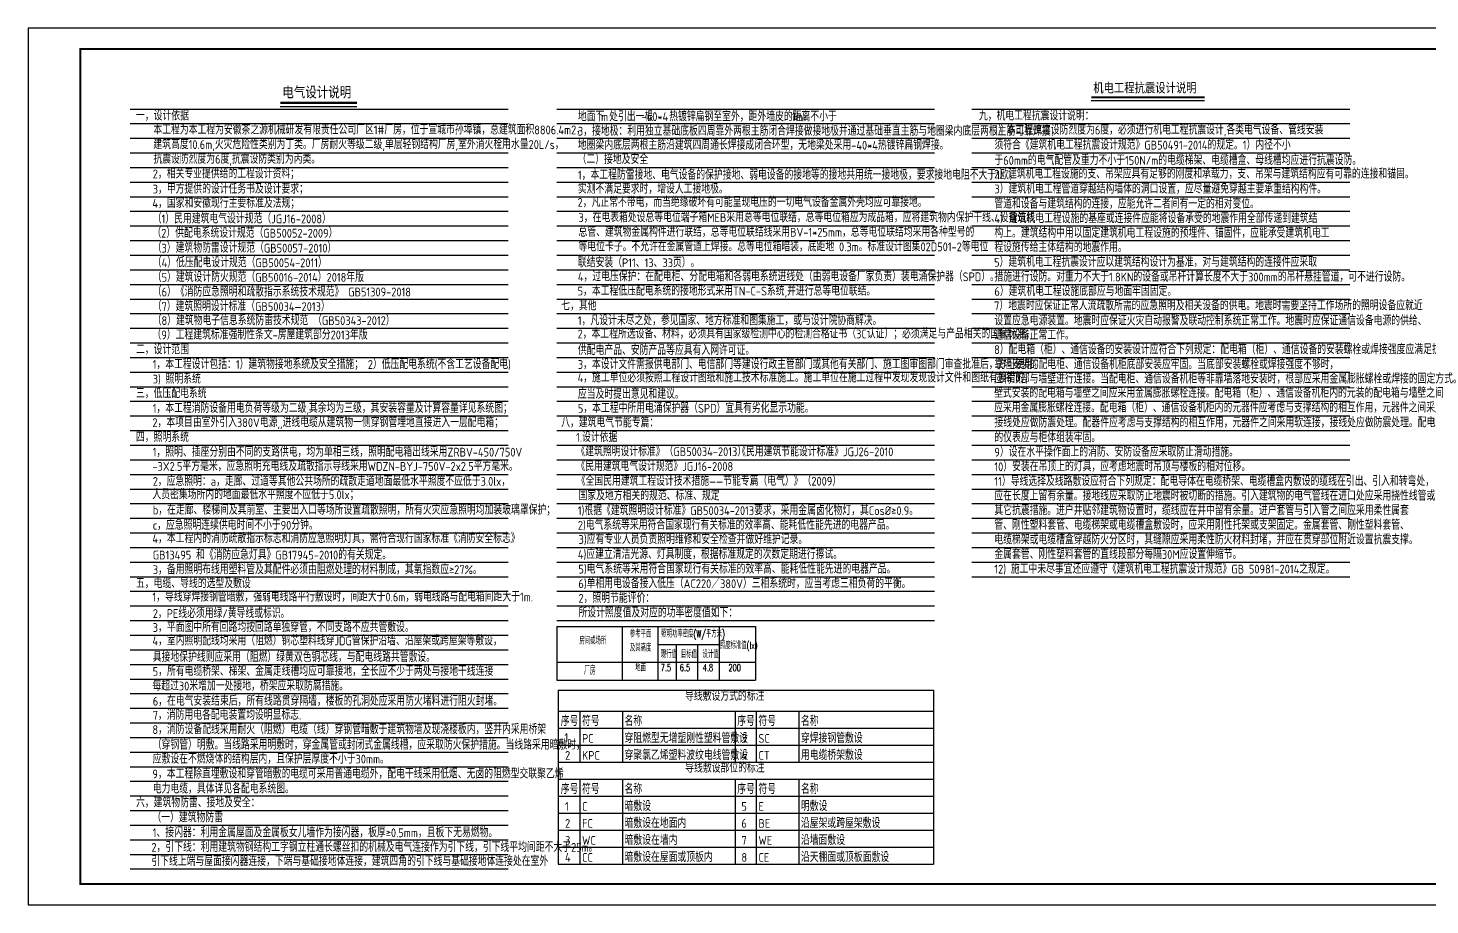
# Model space of a CAD drawing. Extents: x 1751103 to 2598738, y -609732 to 659428.
# Drawn here: x 2088184 to 2155335, y 163857 to 205857 of the extents above; entities that cross this region are included whole.
import ezdxf
from ezdxf.enums import TextEntityAlignment as Align

# ---------------------------------------------------------------- set-up
doc = ezdxf.new("R2010")
doc.units = 0
doc.header["$LTSCALE"] = 1000
doc.header["$MEASUREMENT"] = 0
doc.layers.get('0').update_dxf_attribs({"linetype": 'CONTINUOUS'})
for name, color, linetype in [('PUB_TEXT', 7, 'CONTINUOUS'), ('TEL_TEXT', 7, 'CONTINUOUS'), ('TEL_TITLE', 7, 'CONTINUOUS'), ('我的文字', 153, 'CONTINUOUS'), ('电气说明', 2, 'CONTINUOUS')]:
    doc.layers.add(name, color=color, linetype=linetype)
doc.styles.add('-GBCBIGGBENOR', font='GBENOR.shx', dxfattribs={"bigfont": 'GBCBIG.shx'})
doc.styles.add('_TEL_DIM', font='SIMPLEX', dxfattribs={"width": 0.8, "height": 3.5, "bigfont": 'HZTXT'})
doc.styles.add('HVAC', font='gbenor.shx', dxfattribs={"width": 0.8, "bigfont": 'gbcbig.shx'})
doc.styles.add('宋体', font='')
doc.styles.get('宋体').set_extended_font_data('SimSun')

msp = doc.modelspace()

# ---------------------------------------------------------------- linework, layer by layer
at = {"color": 251}
for p, q in [((2093078, 201979), (2111179, 201979)), ((2113507, 201979), (2131608, 201979)), ((2133394, 201979), (2151495, 201979)), ((2093078, 201279), (2111179, 201279)), ((2113507, 201279), (2131608, 201279)), ((2133394, 201279), (2151495, 201279)), ((2133394, 201279), (2151495, 201279)), ((2093078, 200579), (2111179, 200579)), ((2113507, 200579), (2131608, 200579)), ((2133394, 200579), (2151495, 200579)), ((2093078, 199879), (2111179, 199879)), ((2113507, 199879), (2131608, 199879)), ((2113507, 199879), (2131608, 199879)), ((2113507, 199879), (2131608, 199879)), ((2133394, 199879), (2151495, 199879)), ((2093078, 199179), (2111179, 199179)), ((2113507, 199179), (2131608, 199179)), ((2133394, 199179), (2151495, 199179)), ((2093078, 198479), (2111179, 198479)), ((2113507, 198479), (2131608, 198479)), ((2133394, 198479), (2151495, 198479)), ((2093078, 197779), (2111179, 197779)), ((2113507, 197779), (2131608, 197779)), ((2133394, 197779), (2151495, 197779)), ((2093078, 197079), (2111179, 197079)), ((2113507, 197079), (2131608, 197079)), ((2133394, 197079), (2151495, 197079)), ((2093078, 196379), (2111179, 196379)), ((2113507, 196379), (2131608, 196379)), ((2113507, 196379), (2131608, 196379)), ((2133394, 196379), (2151495, 196379)), ((2093078, 195679), (2111179, 195679)), ((2113507, 195679), (2131608, 195679)), ((2133394, 195679), (2151495, 195679)), ((2093078, 194979), (2111179, 194979)), ((2093078, 194979), (2111179, 194979)), ((2113507, 194979), (2131608, 194979)), ((2133394, 194979), (2151495, 194979)), ((2093078, 194279), (2111179, 194279)), ((2113507, 194279), (2131608, 194279)), ((2113507, 194279), (2131608, 194279)), ((2133394, 194279), (2151495, 194279)), ((2133394, 194279), (2151495, 194279)), ((2093078, 193579), (2111179, 193579)), ((2113507, 193579), (2131608, 193579)), ((2133394, 193579), (2151495, 193579)), ((2093078, 192879), (2111179, 192879)), ((2113507, 192879), (2131608, 192879)), ((2133394, 192879), (2151495, 192879)), ((2093078, 192179), (2111179, 192179)), ((2113507, 192179), (2131608, 192179)), ((2133394, 192179), (2151495, 192179)), ((2093078, 191479), (2111179, 191479)), ((2113507, 191479), (2131608, 191479)), ((2133394, 191479), (2151495, 191479)), ((2093078, 190779), (2111179, 190779)), ((2093078, 190779), (2111179, 190779)), ((2113507, 190779), (2131608, 190779)), ((2133394, 190779), (2151495, 190779)), ((2133394, 190779), (2151495, 190779)), ((2093078, 190079), (2111179, 190079)), ((2113507, 190079), (2131608, 190079)), ((2113507, 190079), (2131608, 190079)), ((2133394, 190079), (2151495, 190079)), ((2093078, 189379), (2111179, 189379)), ((2113507, 189379), (2131608, 189379)), ((2133394, 189379), (2151495, 189379)), ((2093078, 188679), (2111179, 188679)), ((2113507, 188679), (2131608, 188679)), ((2133394, 188679), (2151495, 188679)), ((2093078, 187979), (2111179, 187979)), ((2113507, 187979), (2131608, 187979)), ((2133394, 187979), (2151495, 187979)), ((2133394, 187979), (2151495, 187979)), ((2093078, 187279), (2111179, 187279)), ((2093078, 187279), (2111179, 187279)), ((2113507, 187279), (2131608, 187279)), ((2113507, 187279), (2131608, 187279)), ((2133394, 187279), (2151495, 187279)), ((2133394, 187279), (2151495, 187279)), ((2093078, 186579), (2111179, 186579)), ((2113507, 186579), (2131608, 186579)), ((2133394, 186579), (2151495, 186579)), ((2093078, 185879), (2111179, 185879)), ((2113507, 185879), (2131608, 185879)), ((2133394, 185879), (2151495, 185879)), ((2093078, 185179), (2111179, 185179)), ((2113507, 185179), (2131608, 185179)), ((2133394, 185179), (2151495, 185179)), ((2093078, 184479), (2111179, 184479)), ((2113507, 184479), (2131608, 184479)), ((2133394, 184479), (2151495, 184479)), ((2133394, 184479), (2151495, 184479)), ((2093078, 183779), (2111179, 183779)), ((2093078, 183779), (2111179, 183779)), ((2113507, 183779), (2131608, 183779)), ((2113507, 183779), (2131608, 183779)), ((2133394, 183779), (2151495, 183779)), ((2093078, 183079), (2111179, 183079)), ((2113507, 183079), (2131608, 183079)), ((2133394, 183079), (2151495, 183079)), ((2093078, 182379), (2111179, 182379)), ((2113507, 182379), (2131608, 182379)), ((2133394, 182379), (2151495, 182379)), ((2093078, 181679), (2111179, 181679)), ((2113507, 181679), (2131608, 181679)), ((2133394, 181679), (2151495, 181679)), ((2093078, 180979), (2111179, 180979)), ((2113507, 180979), (2131608, 180979)), ((2133394, 180979), (2151495, 180979)), ((2133394, 180979), (2151495, 180979)), ((2093078, 180279), (2111179, 180279)), ((2093078, 180279), (2111179, 180279)), ((2113507, 180279), (2131608, 180279)), ((2113507, 180279), (2131608, 180279)), ((2133394, 180279), (2151495, 180279)), ((2093078, 179579), (2111179, 179579)), ((2113507, 179579), (2131608, 179579)), ((2133394, 179579), (2151495, 179579)), ((2093078, 178879), (2111179, 178879)), ((2113507, 178879), (2131608, 178879)), ((2093078, 178179), (2111179, 178179)), ((2113507, 178179), (2131608, 178179)), ((2093078, 177479), (2111179, 177479)), ((2113507, 177479), (2131608, 177479)), ((2093078, 176779), (2111179, 176779)), ((2093078, 176779), (2111179, 176779)), ((2093078, 176079), (2111179, 176079)), ((2093078, 175379), (2111179, 175379)), ((2093078, 174679), (2111179, 174679)), ((2093078, 173979), (2111179, 173979)), ((2113575, 174147), (2113575, 165809)), ((2113575, 174147), (2131561, 174147)), ((2131561, 174147), (2131561, 168872)), ((2093078, 173279), (2111179, 173279)), ((2093078, 173279), (2111179, 173279)), ((2093078, 172579), (2111179, 172579)), ((2113575, 173138), (2131561, 173138)), ((2114618, 173138), (2114618, 170695)), ((2116654, 173138), (2116654, 170695)), ((2122050, 173138), (2122050, 170695)), ((2123068, 173138), (2123068, 170695)), ((2125103, 173138), (2125103, 170695)), ((2113575, 172324), (2131561, 172324)), ((2093078, 171879), (2111179, 171879)), ((2113575, 171509), (2131561, 171509)), ((2093078, 171179), (2111179, 171179)), ((2113575, 170695), (2131561, 170695)), ((2093078, 170479), (2111179, 170479)), ((2093078, 169779), (2111179, 169779)), ((2093078, 169779), (2111179, 169779)), ((2113575, 169881), (2131561, 169881)), ((2114618, 169881), (2114618, 165809)), ((2116654, 169881), (2116654, 165809)), ((2122050, 169881), (2122050, 165809)), ((2123068, 169881), (2123068, 165809)), ((2125103, 169881), (2125103, 165809)), ((2131561, 169686), (2131561, 165809)), ((2093078, 169079), (2111179, 169079)), ((2093078, 169079), (2111179, 169079)), ((2113575, 169067), (2131561, 169067)), ((2093078, 168379), (2111179, 168379)), ((2113575, 168252), (2131561, 168252)), ((2093078, 167679), (2111179, 167679)), ((2093078, 167679), (2111179, 167679)), ((2113575, 167438), (2131561, 167438)), ((2093078, 166979), (2111179, 166979)), ((2113575, 166624), (2131561, 166624)), ((2093078, 166279), (2111179, 166279)), ((2093078, 165579), (2111179, 165579)), ((2113575, 165809), (2131561, 165809))]:
    msp.add_line(p, q, dxfattribs=at)
msp.add_line((2113507, 175479), (2123028, 175479))
at = {"layer": 'TEL_TEXT'}
for p, q in [((2113507, 177197), (2113507, 174620)), ((2113507, 177197), (2123028, 177197)), ((2116650, 177197), (2116650, 174620)), ((2118353, 177197), (2118353, 174620)), ((2121286, 177197), (2121286, 174620)), ((2123028, 177197), (2123028, 174620)), ((2118353, 176338), (2121286, 176338)), ((2118353, 176338), (2121286, 176338)), ((2119236, 176338), (2119236, 174620)), ((2120247, 176338), (2120247, 174620)), ((2114283, 175479), (2123028, 175479)), ((2114283, 175479), (2123028, 175479)), ((2114283, 175479), (2123028, 175479)), ((2113507, 174620), (2123028, 174620)), ((2114283, 174620), (2123028, 174620))]:
    msp.add_line(p, q, dxfattribs=at)
at = {"layer": 'TEL_TITLE', "color": 4}
msp.add_lwpolyline([(2088184, 163857), (2162484, 163857), (2162484, 205857), (2088184, 205857)], close=True, dxfattribs=at)
at = {"layer": 'TEL_TITLE', "color": 4, "const_width": 100}
msp.add_lwpolyline([(2090684, 164857), (2161484, 164857), (2161484, 204857), (2090684, 204857)], close=True, dxfattribs=at)
at = {"layer": '电气说明', "color": 3}
for p, q in [((2139112, 202385), (2144536, 202385)), ((2100263, 202106), (2103926, 202106))]:
    msp.add_line(p, q, dxfattribs=at)
for points, const_width in [([(2100274, 202274), (2103937, 202274)], 101), ([(2139122, 202536), (2144547, 202536)], 90.7)]:
    msp.add_lwpolyline(points, dxfattribs=dict(at, const_width=const_width))

# ---------------------------------------------------------------- texts
at = {"layer": 'PUB_TEXT', "style": 'HVAC', "width": 0.7}
msp.add_text('厂房', height=397.9, dxfattribs=at).set_placement((2114818, 174889))
at = {"layer": 'TEL_TEXT', "style": '_TEL_DIM', "width": 0.56}
for s, p in [('房间或场所', (2115237, 176337)), ('参考平面', (2117525, 176671)), ('照明功率密度(W/平方米)', (2120042, 176671)), ('及其高度', (2117525, 176003)), ('地面', (2117525, 175049)), ('7.5', (2118738, 175049)), ('6.5', (2119649, 175049)), ('4.8', (2120749, 175049)), ('200', (2122032, 175049))]:
    msp.add_text(s, height=339.5, dxfattribs=at).set_placement(p, align=Align.CENTER)
for s, p in [('现行值', (2118494, 175693)), ('目标值', (2119457, 175693)), ('设计值', (2120487, 175693)), ('照度标准值(lx)', (2121320, 176122))]:
    msp.add_text(s, height=339.5, dxfattribs=at).set_placement(p)
at = {"layer": '我的文字', "color": 244, "style": '-GBCBIGGBENOR'}
for s, height, p in [('一，设计依据', 422.4, (2093357, 201438)), ('地面下', 422.4, (2114523, 201398)), ('1m', 422.4, (2115451, 201398)), ('处引出一根', 422.4, (2116019, 201398)), ('-40*4', 422.4, (2117569, 201398)), ('热镀锌扁钢至室外，距外墙皮的距离不小于', 422.4, (2118898, 201398)), ('1m。', 422.4, (2124779, 201398)), ('九，机电工程抗震设计说明：', 422.4, (2133731, 201438)), ('本工程为本工程为安徽茶之源机械研发有限责任公司厂区1#厂房，位于宣城市孙埠镇，总建筑面积8806.4m2，', 422.4, (2094187, 200765)), ('3，接地极：利用独立基础底板四周靠外两根主筋闭合焊接做接地极并通过基础垂直主筋与地圈梁内底层两根主筋可靠焊接，', 422.4, (2114523, 200703)), ('1）本工程抗震设防烈度为6度，必须进行机电工程抗震设计,各类电气设备、管线安装', 422.4, (2134459, 200762)), ('建筑高度10.6m,火灾危险性类别为丁类。厂房耐火等级二级,单层轻钢结构厂房,室外消火栓用水量20L/s，', 422.4, (2094187, 200065)), ('地圈梁内底层两根主筋沿建筑四周通长焊接成闭合环型，无地梁处采用-40*4热镀锌扁钢焊接。', 422.4, (2114520, 200031)), ('须符合《建筑机电工程抗震设计规范》GB50491-2014的规定。1）内径不小', 422.4, (2134474, 200037)), ('抗震设防烈度为6度,抗震设防类别为丙类。', 422.4, (2094187, 199365)), ('（二）接地及安全', 422.4, (2114508, 199349)), ('于60mm的电气配管及重力不小于150N/m的电缆梯架、电缆槽盒、母线槽均应进行抗震设防。', 422.4, (2134474, 199303)), ('2，相关专业提供给的工程设计资料；', 422.4, (2094159, 198659)), ('1，本工程防雷接地、电气设备的保护接地、弱电设备的接地等的接地共用统一接地极，要求接地电阻不大于1欧，', 422.4, (2114523, 198603)), ('2）建筑机电工程设施的支、吊架应具有足够的刚度和承载力，支、吊架与建筑结构应有可靠的连接和锚固。', 422.4, (2134459, 198651)), ('3，甲方提供的设计任务书及设计要求；', 422.4, (2094156, 197931)), ('实测不满足要求时，增设人工接地极。', 422.4, (2114520, 197931)), ('3）建筑机电工程管道穿越结构墙体的洞口设置，应尽量避免穿越主要承重结构构件。', 422.4, (2134474, 197935)), ('4，国家和安徽现行主要标准及法规；', 422.4, (2094143, 197250)), ('2，凡正常不带电，而当绝缘破坏有可能呈现电压的一切电气设备金属外壳均应可靠接地。', 422.4, (2114508, 197294)), ('管道和设备与建筑结构的连接，应能允许二者间有一定的相对变位。', 422.4, (2134471, 197217)), ('（1）民用建筑电气设计规范（JGJ16-2008）   ', 422.4, (2094159, 196503)), ('3，在电表箱处设总等电位端子箱MEB采用总等电位联结，总等电位箱应为成品箱，应将建筑物内保护干线、设备进线', 422.4, (2114551, 196565)), ('4）建筑机电工程设施的基座或连接件应能将设备承受的地震作用全部传递到建筑结', 422.4, (2134471, 196519)), ('（2）供配电系统设计规范（GB50052-2009）', 422.4, (2094143, 195818)), ('总管、建筑物金属构件进行联结，总等电位联结线采用BV-1*25mm，总等电位联结均采用各种型号的', 422.4, (2114551, 195865)), ('构上。建筑结构中用以固定建筑机电工程设施的预埋件、锚固件，应能承受建筑机电工', 422.4, (2134474, 195819)), ('（3）建筑物防雷设计规范（GB50057-2010）', 422.4, (2094159, 195103)), ('等电位卡子。不允许在金属管道上焊接。总等电位箱暗装，底距地 0.3m。标准设计图集02D501-2等电位', 422.4, (2114551, 195165)), ('程设施传给主体结构的地震作用。', 422.4, (2134471, 195131)), ('（4）低压配电设计规范（GB50054-2011）', 422.4, (2094159, 194403)), ('联结安装（P11、13、33页）。', 422.4, (2114523, 194403)), ('5）建筑机电工程抗震设计应以建筑结构设计为基准，对与建筑结构的连接件应采取', 422.4, (2134459, 194426)), ('（5）建筑设计防火规范（GB50016-2014）2018年版', 422.4, (2094159, 193703)), ('4，过电压保护：在配电柜、分配电箱和各弱电系统进线处（由弱电设备厂家负责）装电涌保护器（SPD）。', 422.4, (2114520, 193731)), ('措施进行设防。对重力不大于1.8KN的设备或吊杆计算长度不大于300mm的吊杆悬挂管道，可不进行设防。', 422.4, (2134474, 193718)), ('（6）《消防应急照明和疏散指示系统技术规范》 GB51309-2018', 422.4, (2094159, 193003)), ('5，本工程低压配电系统的接地形式采用TN-C-S系统,并进行总等电位联结。', 422.4, (2114508, 193047)), ('6）建筑机电工程设施底部应与地面牢固固定。', 422.4, (2134474, 193030)), ('（7）建筑照明设计标准（GB50034—2013）', 422.4, (2094159, 192303)), ('七，其他', 422.4, (2113722, 192338)), ('7）地震时应保证正常人流疏散所需的应急照明及相关设备的供电。地震时需要坚持工作场所的照明设备应就近', 422.4, (2134459, 192346)), ('（8）建筑物电子信息系统防雷技术规范 （GB50343-2012）', 422.4, (2094156, 191631)), ('1，凡设计未尽之处，参见国家、地方标准和图集施工，或与设计院协商解决。', 422.4, (2114520, 191631)), ('设置应急电源装置。地震时应保证火灾自动报警及联动控制系统正常工作。地震时应保证通信设备电源的供给、', 422.4, (2134474, 191619)), ('（9）工程建筑标准强制性条文-房屋建筑部分2013年版', 422.4, (2094143, 190946)), ('2，本工程所选设备、材料，必须具有国家级检测中心的检测合格证书（3C认证）；必须满足与产品相关的国家标准；', 422.4, (2114508, 190994)), ('通信设备正常工作。', 422.4, (2134471, 190931)), ('8）配电箱（柜）、通信设备的安装设计应符合下列规定：配电箱（柜）、通信设备的安装螺栓或焊接强度应满足抗震要求。', 422.4, (2134459, 190241)), ('二，设计范围', 422.4, (2093357, 190238)), ('供配电产品、安防产品等应具有入网许可证。', 422.4, (2114523, 190203)), ('1，本工程设计包括：1）建筑物接地系统及安全措施； 2）低压配电系统(不含工艺设备配电)', 422.4, (2094156, 189531)), ('3，本设计文件需报供电部门、电信部门等建设行政主管部门或其他有关部门、施工图审图部门审查批准后，方可使用。', 422.4, (2114520, 189531)), ('靠墙安装的配电柜、通信设备机柜底部安装应牢固。当底部安装螺栓或焊接强度不够时，', 422.4, (2134474, 189524)), ('3) 照明系统', 422.4, (2094156, 188831)), ('4，施工单位必须按照工程设计图纸和施工技术标准施工。施工单位在施工过程中发现发现设计文件和图纸有差错的，', 422.4, (2114508, 188894)), ('应将顶部与墙壁进行连接。当配电柜、通信设备机柜等非靠墙落地安装时，根部应采用金属膨胀螺栓或焊接的固定方式。', 422.4, (2134471, 188837)), ('三，低压配电系统', 422.4, (2093357, 188138)), ('应当及时提出意见和建议。', 422.4, (2114523, 188103)), ('壁式安装的配电箱与墙壁之间应采用金属膨胀螺栓连接。配电箱（柜）、通信设备机柜内的元装的配电箱与墙壁之间', 422.4, (2134459, 188157)), ('1，本工程消防设备用电负荷等级为二级,其余均为三级，其安装容量及计算容量详见系统图；', 422.4, (2094156, 187431)), ('5，本工程中所用电涌保护器（SPD）宜具有劣化显示功能。', 422.4, (2114520, 187431)), ('应采用金属膨胀螺栓连接。配电箱（柜）、通信设备机柜内的元器件应考虑与支撑结构的相互作用，元器件之间采用软连接，', 422.4, (2134459, 187451)), ('2，本项目由室外引入380V电源,,进线电缆从建筑物一侧穿钢管埋地直接进入一层配电箱；', 422.4, (2094143, 186747)), ('八，建筑电气节能专篇：', 422.4, (2113722, 186738)), ('接线处应做防震处理。配器件应考虑与支撑结构的相互作用，元器件之间采用软连接，接线处应做防震处理。配电箱（柜）面上', 422.4, (2134474, 186740)), ('四，照明系统', 422.4, (2093357, 186038)), ('1.设计依据', 422.4, (2114437, 186037)), ('的仪表应与柜体组装牢固。', 422.4, (2134471, 186021)), ('1，照明、插座分别由不同的支路供电，均为单相三线，照明配电箱出线采用ZRBV-450/750V', 422.4, (2094156, 185331)), ('《建筑照明设计标准》（GB50034-2013）', 422.4, (2114449, 185355)), ('《民用建筑节能设计标准》JGJ26-2010', 422.4, (2122153, 185348)), ('9）设在水平操作面上的消防、安防设备应采取防止滑动措施。', 422.4, (2134471, 185331)), ('-3X2.5平方毫米，应急照明充电线及疏散指示导线采用WDZN-BYJ-750V-2x2.5平方毫米。', 422.4, (2094143, 184649)), ('《民用建筑电气设计规范》JGJ16-2008', 422.4, (2114452, 184645)), ('10）安装在吊顶上的灯具，应考虑地震时吊顶与楼板的相对位移。', 422.4, (2134471, 184631)), ('2，应急照明：a，走廊、过道等其他公共场所的疏散走道地面最低水平照度不应低于3.0lx，', 422.4, (2094156, 183931)), ('《全国民用建筑工程设计技术措施——节能专篇（电气）》（2009）', 422.4, (2114468, 183941)), ('11）导线选择及线路敷设应符合下列规定：配电导体在电缆桥架、电缆槽盒内敷设的缆线在引出、引入和转弯处，', 422.4, (2134471, 183931)), ('人员密集场所内的地面最低水平照度不应低于5.0lx；', 422.4, (2094143, 183294)), ('国家及地方相关的规范、标准、规定', 422.4, (2114551, 183241)), ('应在长度上留有余量。接地线应采取防止地震时被切断的措施。引入建筑物的电气管线在进口处应采用挠性线管或', 422.4, (2134471, 183231)), ('b，在走廊、楼梯间及其前室、主要出入口等场所设置疏散照明，所有火灾应急照明均加装玻璃罩保护；', 422.4, (2094159, 182558)), ('1)根据《建筑照明设计标准》GB50034-2013要求，采用金属卤化物灯，其Cos%%C≥0.9。', 422.4, (2114520, 182531)), ('其它抗震措施。进户井贴邻建筑物设置时，缆线应在井中留有余量。进户套管与引入管之间应采用柔性属套', 422.4, (2134471, 182531)), ('c，应急照明连续供电时间不小于90分钟。', 422.4, (2094156, 181831)), ('2)电气系统等采用符合国家现行有关标准的效率高、能耗低性能先进的电器产品。', 422.4, (2114520, 181831)), ('管、刚性塑料套管、电缆梯架或电缆槽盒敷设时，应采用刚性托架或支架固定。金属套管、刚性塑料套管、', 422.4, (2134471, 181831)), ('4，本工程内的消防疏散指示标志和消防应急照明灯具，需符合现行国家标准《消防安全标志》', 422.4, (2094143, 181194)), ('3)应有专业人员负责照明维修和安全检查并做好维护记录。', 422.4, (2114556, 181148)), ('电缆梯架或电缆槽盒穿越防火分区时，其缝隙应采用柔性防火材料封堵，并应在贯穿部位附近设置抗震支撑。', 422.4, (2134471, 181131)), ('GB13495 和《消防应急灯具》GB17945-2010的有关规定。  ', 422.4, (2094159, 180403)), ('4)应建立清洁光源、灯具制度，根据标准规定的次数定期进行擦试。', 422.4, (2114520, 180431)), ('金属套管、刚性塑料套管的直线段部分每隔30M应设置伸缩节。', 422.4, (2134471, 180431)), ('3，备用照明布线用塑料管及其配件必须由阻燃处理的材料制成，其氧指数应≥27%%%。', 422.4, (2094159, 179703)), ('5)电气系统等采用符合国家现行有关标准的效率高、能耗低性能先进的电器产品。', 422.4, (2114548, 179731)), ('12) 施工中未尽事宜还应遵守《建筑机电工程抗震设计规范》GB 50981-2014之规定。', 422.4, (2134471, 179731)), ('五，电缆、导线的选型及敷设', 422.4, (2093357, 179038)), ('6)单相用电设备接入低压（AC220／380V）三相系统时，应当考虑三相负荷的平衡。', 422.4, (2114548, 179031)), ('1，导线穿焊接钢管暗敷，强弱电线路平行敷设时，间距大于0.6m，弱电线路与配电箱间距大于1m.', 422.4, (2094143, 178394)), ('2，照明节能评价：', 422.4, (2114550, 178331)), ('2，PE线必须用绿/黄导线或标识。', 422.4, (2094159, 177603)), ('所设计照度值及对应的功率密度值如下：', 422.4, (2114550, 177631)), ('3，平面图中所有回路均按回路单独穿管，不同支路不应共管敷设。', 422.4, (2094156, 176931)), ('4，室内照明配线均采用（阻燃）铜芯塑料线穿JDG管保护沿墙、沿屋架或跨屋架等敷设，', 422.4, (2094143, 176294)), ('具接地保护线则应采用（阻燃）绿黄双色铜芯线，与配电线路共管敷设。', 422.4, (2094159, 175503)), ('5，所有电缆桥架、梯架、金属走线槽均应可靠接地，全长应不少于两处与接地干线连接', 422.4, (2094156, 174831)), ('每超过30米增加一处接地，桥架应采取防腐措施。', 422.4, (2094143, 174131)), ('6，在电气安装结束后，所有线路贯穿隔墙，楼板的孔洞处应采用防火堵料进行阻火封堵。', 422.4, (2094159, 173403)), ('7，消防用电各配电装置均设明显标志.', 422.4, (2094156, 172731)), ('序号', 422.4, (2113702, 172437)), ('符号', 422.4, (2114720, 172437)), ('名称', 422.4, (2116756, 172437)), ('序号', 422.4, (2122152, 172437)), ('符号', 422.4, (2123170, 172437)), ('名称', 422.4, (2125205, 172437)), ('8，消防设备配线采用耐火（阻燃）电缆（线）穿钢管暗敷于建筑物墙及现浇楼板内，竖井内采用桥架', 422.4, (2094143, 172044)), ('1', 422, (2113880, 171664)), ('PC', 422.4, (2114720, 171622)), ('穿阻燃型无增塑刚性塑料管敷设', 422.4, (2116756, 171622)), ('3', 422, (2122355, 171622)), ('SC', 422.4, (2123170, 171622)), ('穿焊接钢管敷设', 422.4, (2125205, 171622)), ('（穿钢管）明敷。当线路采用明敷时，穿金属管或封闭式金属线槽，应采取防火保护措施。当线路采用暗敷时，', 422.4, (2094159, 171303)), ('穿聚氯乙烯塑料波纹电线管敷设', 422.4, (2116756, 170808)), ('用电缆桥架敷设', 422.4, (2125205, 170808)), ('应敷设在不燃烧体的结构层内，且保护层厚度不小于30mm。', 422.4, (2094156, 170631)), ('2', 422, (2113906, 170808)), ('KPC', 422.4, (2114720, 170808)), ('4', 422, (2122355, 170808)), ('CT', 422.4, (2123170, 170808)), ('9，本工程除直埋敷设和穿管暗敷的电缆可采用普通电缆外，配电干线采用低烟、无卤的阻燃型交联聚乙烯', 422.4, (2094143, 169917)), ('电力电缆，具体详见各配电系统图。', 422.4, (2094159, 169203)), ('序号', 422.4, (2113702, 169180)), ('符号', 422.4, (2114720, 169180)), ('名称', 422.4, (2116756, 169180)), ('序号', 422.4, (2122152, 169180)), ('符号', 422.4, (2123170, 169180)), ('名称', 422.4, (2125205, 169180)), ('六，建筑物防雷、接地及安全：', 422.4, (2093357, 168538)), ('1', 422, (2113906, 168365)), ('C', 422, (2114720, 168365)), ('暗敷设', 422.4, (2116756, 168365)), ('5', 422, (2122355, 168365)), ('E', 422, (2123170, 168365)), ('明敷设', 422.4, (2125205, 168365)), ('（一）建筑物防雷', 422.4, (2094143, 167820)), ('2', 422, (2113906, 167551)), ('FC', 422.4, (2114720, 167551)), ('暗敷设在地面内', 422.4, (2116756, 167551)), ('6', 422, (2122355, 167551)), ('BE', 422.4, (2123170, 167551)), ('沿屋架或跨屋架敷设', 422.4, (2125205, 167551)), ('1、接闪器：利用金属屋面及金属板女儿墙作为接闪器，板厚≥0.5mm，且板下无易燃物。', 422.4, (2094159, 167103)), ('2，引下线：利用建筑物钢结构工字钢立柱通长螺丝扣的机械及电气连接作为引下线，引下线平均间距不大于25m。', 422.4, (2094094, 166403)), ('3', 422, (2113906, 166737)), ('WC', 422.4, (2114720, 166737)), ('暗敷设在墙内', 422.4, (2116756, 166737)), ('7', 422, (2122355, 166737)), ('WE', 422.4, (2123170, 166737)), ('沿墙面敷设', 422.4, (2125205, 166737)), ('引下线上端与屋面接闪器连接，下端与基础接地体连接，建筑四角的引下线与基础接地体连接处在室外', 422.4, (2094091, 165731)), ('4', 422, (2113906, 165922)), ('CC', 422.4, (2114720, 165922)), ('暗敷设在屋面或顶板内', 422.4, (2116756, 165922)), ('8', 422, (2122355, 165922)), ('CE', 422.4, (2123170, 165922)), ('沿天棚面或顶板面敷设', 422.4, (2125205, 165922))]:
    msp.add_text(s, height=height, rotation=0, dxfattribs=at).set_placement(p)
for s, p in [('导线敷设方式的标注', (2121556, 173641)), ('导线敷设部位的标注', (2121563, 170199))]:
    msp.add_text(s, height=422.4, rotation=0, dxfattribs=at).set_placement(p, align=Align.CENTER)
at = {"layer": '电气说明', "color": 3, "style": '宋体', "width": 0.8}
for s, height, p in [('电气设计说明', 504, (2100367, 202537)), ('机电工程抗震设计说明', 453.6, (2139206, 202773))]:
    msp.add_text(s, height=height, dxfattribs=at).set_placement(p)

doc.saveas('drawing.dxf')
